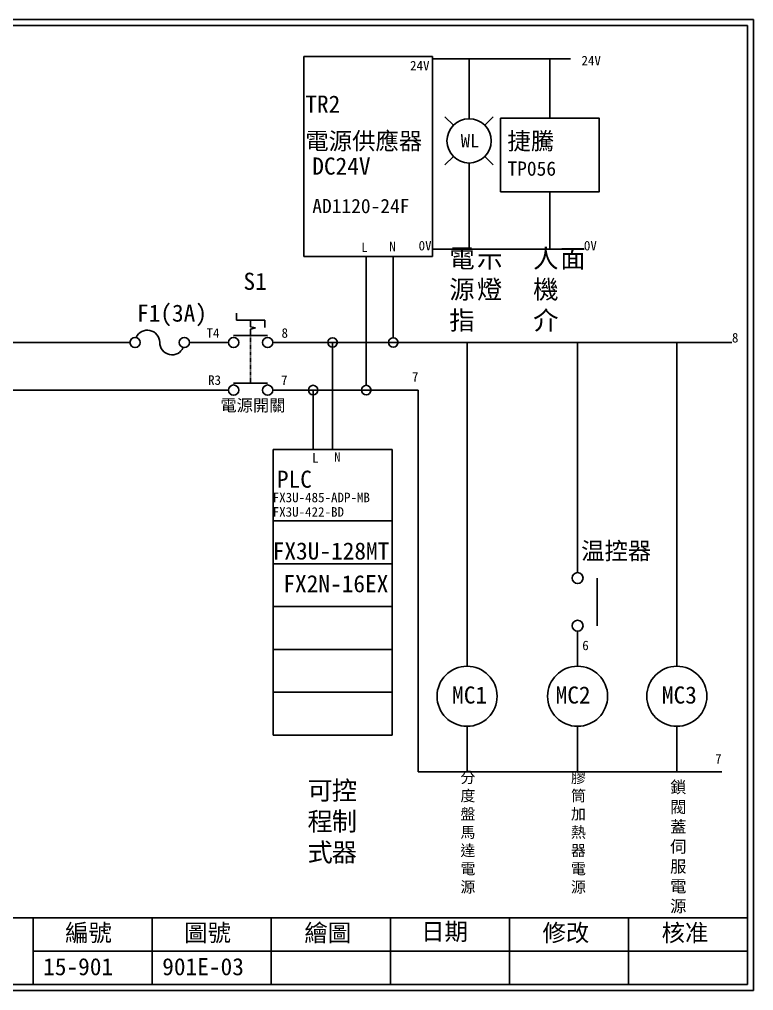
# Model space of a CAD drawing. Extents: x 10 to 297, y 3 to 207.
# Drawn here: x 142.9 to 297, y 3 to 207 of the extents above; entities that cross this region are included whole.
import ezdxf
from ezdxf.enums import TextEntityAlignment as Align

# ---------------------------------------------------------------- set-up
doc = ezdxf.new("R2010")
doc.units = 0
doc.linetypes.add('DASHED', pattern=[0.2, 0.1, -0.1])
doc.layers.get('0').update_dxf_attribs({"linetype": 'CONTINUOUS'})
for name, color, linetype in [('7', 7, 'CONTINUOUS'), ('圖框層', 7, 'CONTINUOUS'), ('標尺寸層', 3, 'CONTINUOUS')]:
    doc.layers.add(name, color=color, linetype=linetype)
doc.styles.add('CNS', font='romanc.shx', dxfattribs={"bigfont": 'chineset.shx'})
doc.styles.add('STSL', font='kaiu.ttf')

# ---------------------------------------------------------------- blocks, each defined once
blk = doc.blocks.new('FUSE')
at = {"color": 7}
for p, q in [((0, 0), (2.14, 0)), ((14.64, 0), (16.78, 0))]:
    blk.add_line(p, q, dxfattribs=at)
for centre in [(3.21, 0), (13.56, 0)]:
    blk.add_circle(centre, 1.07)
for centre, start, end in [((5.8, 0), 0, 156.116), ((10.98, 0), 180, 336.116)]:
    blk.add_arc(centre, 2.59, start, end, dxfattribs=at)

msp = doc.modelspace()

# ---------------------------------------------------------------- linework, layer by layer
for p, q in [((229.58, 199.2), (202.58, 199.2)), ((202.58, 199.2), (202.58, 157.2)), ((229.58, 157.2), (229.58, 199.2)), ((258.55, 198.67), (229.58, 198.67)), ((237.27, 189.99), (237.27, 198.67)), ((237.27, 186.09), (237.27, 189.99)), ((233.99, 184.73), (232.22, 186.5)), ((240.55, 184.73), (242.32, 186.5)), ((233.99, 178.17), (232.22, 176.4)), ((240.55, 178.17), (242.32, 176.4)), ((237.27, 176.81), (237.27, 172.86)), ((237.27, 172.86), (237.27, 158.72)), ((202.58, 157.2), (225.58, 157.2)), ((215.69, 157.2), (215.69, 130.12)), ((221.36, 157.2), (221.36, 140.12)), ((225.58, 157.2), (229.58, 157.2)), ((258.55, 158.72), (229.58, 158.72)), ((188.42, 143.77), (188.42, 145.27)), ((191.42, 143.77), (188.42, 143.77)), ((191.42, 143.77), (194.42, 143.77)), ((194.42, 143.77), (194.42, 142.27)), ((192.42, 142.16), (191.42, 142.43)), ((192.42, 142.16), (191.42, 141.89)), ((163.94, 139.12), (22.17, 139.12)), ((178.57, 139.12), (186.78, 139.12)), ((180.71, 139.12), (186.78, 139.12)), ((196.06, 139.12), (292.46, 139.12)), ((208.62, 116.64), (208.62, 139.12)), ((236.85, 71.11), (236.85, 139.12)), ((260.06, 90.78), (260.06, 139.12)), ((280.89, 71.11), (280.89, 139.12)), ((186.78, 129.12), (22.17, 129.12)), ((196.06, 129.12), (226.57, 129.12)), ((196.12, 116.64), (221.12, 116.64)), ((196.12, 101.64), (196.12, 116.64)), ((221.12, 116.64), (221.12, 101.64)), ((221.12, 101.64), (196.12, 101.64)), ((196.12, 101.64), (196.12, 92.64)), ((221.12, 92.64), (221.12, 101.64)), ((196.12, 92.64), (221.12, 92.64)), ((196.12, 92.64), (196.12, 83.64)), ((221.12, 83.64), (221.12, 92.64)), ((264.2, 89.63), (264.2, 79.63)), ((196.12, 83.64), (221.12, 83.64)), ((196.12, 83.64), (196.12, 74.64)), ((221.12, 74.64), (221.12, 83.64)), ((260.06, 71.11), (260.06, 78.48)), ((196.12, 74.64), (221.12, 74.64)), ((196.12, 74.64), (196.12, 65.64)), ((221.12, 65.64), (221.12, 74.64)), ((196.12, 65.64), (221.12, 65.64)), ((196.12, 65.64), (196.12, 56.64)), ((221.12, 56.64), (221.12, 65.64)), ((236.85, 58.51), (236.85, 48.91)), ((260.06, 58.51), (260.06, 48.91)), ((280.89, 58.51), (280.89, 48.91)), ((196.12, 56.64), (221.12, 56.64))]:
    msp.add_line(p, q)
for centre, radius in [((237.27, 181.45), 4.64), ((221.36, 139.12), 1), ((215.69, 129.12), 1), ((236.85, 64.81), 6.3), ((260.06, 64.81), 6.3), ((280.89, 64.81), 6.3)]:
    msp.add_circle(centre, radius)
at = {"layer": '7'}
for p, q in [((191.42, 142.43), (191.42, 143.77)), ((191.42, 140.55), (191.42, 141.89)), ((187.85, 140.55), (194.99, 140.55)), ((187.85, 130.55), (194.99, 130.55))]:
    msp.add_line(p, q, dxfattribs=at)
at = {"layer": '7', "linetype": 'DASHED'}
msp.add_line((191.42, 130.55), (191.42, 140.55), dxfattribs=at)
at = {"layer": '7'}
for centre in [(187.85, 139.12), (194.99, 139.12), (187.85, 129.12), (194.99, 129.12)]:
    msp.add_circle(centre, 1.07, dxfattribs=at)
at = {"layer": '圖框層', "color": 7}
for p, q in [((297, 206.97), (10, 206.97)), ((297, 3), (297, 206.97)), ((295.75, 205.72), (11.25, 205.72)), ((295.75, 4.25), (295.75, 205.72)), ((11.25, 18.25), (295.75, 18.25)), ((145.75, 4.25), (145.75, 18.25)), ((170.75, 4.25), (170.75, 18.25)), ((195.75, 4.25), (195.75, 18.25)), ((220.75, 4.25), (220.75, 18.25)), ((245.75, 4.25), (245.75, 18.25)), ((270.75, 4.25), (270.75, 18.25)), ((145.75, 11.25), (295.75, 11.25)), ((11.25, 4.25), (295.75, 4.25)), ((10, 3), (297, 3))]:
    msp.add_line(p, q, dxfattribs=at)
at = {"layer": '標尺寸層', "color": 7}
for p, q in [((254.25, 186.2), (254.25, 198.67)), ((254.25, 170.76), (254.25, 158.72)), ((204.54, 129.15), (204.54, 116.64)), ((226.57, 129.12), (226.57, 48.91)), ((290.33, 48.91), (226.57, 48.91))]:
    msp.add_line(p, q, dxfattribs=at)
msp.add_lwpolyline([(243.9, 186.2), (264.6, 186.2), (264.6, 170.76), (243.9, 170.76)], close=True, dxfattribs=at)
for centre, radius in [((208.62, 139.12), 1), ((204.54, 129.12), 1), ((260.06, 89.63), 1.15), ((260.06, 79.63), 1.15)]:
    msp.add_circle(centre, radius, dxfattribs=at)

# ---------------------------------------------------------------- block references
at = {"color": 7}
msp.add_blockref('FUSE', (163.94, 139.12), dxfattribs=at)

# ---------------------------------------------------------------- texts
msp.add_text('WL', height=2.856, dxfattribs=at).set_placement((237.47, 181.5), align=Align.MIDDLE_CENTER)
at = {"layer": '圖框層', "color": 4, "style": 'STSL'}
for s, height, p in [('24V', 2, (224.89, 196.26)), ('24V', 2, (260.87, 197.32)), ('TR2', 3.6, (202.89, 187.39)), ('電源供應器', 3.6, (202.89, 179.63)), ('捷騰', 3.6, (245.33, 179.63)), ('DC24V', 3.6, (204.35, 174.37)), ('TP056', 3, (245.33, 174.14)), ('AD1120-24F', 3, (204.36, 166.28)), ('L', 2, (214.65, 158.11)), ('N', 2, (220.52, 158.26)), ('0V', 2, (226.68, 158.46)), ('0V', 2, (261.38, 158.46)), ('S1', 3.6, (189.91, 150.17)), ('F1(3A)', 3.6, (167.56, 143.49)), ('T4', 2, (182.15, 140.11)), ('8', 2, (197.9, 140.11)), ('8', 2, (292.46, 139.12)), ('7', 2, (225.29, 130.9)), ('R3', 2, (182.48, 130.22)), ('7', 2, (197.81, 130.22)), ('L', 2, (204.31, 113.88)), ('N', 2, (208.95, 114.06)), ('PLC', 3.6, (196.93, 108.6)), ('FX3U-485-ADP-MB', 2, (196.05, 105.57)), ('FX3U-422-BD', 2, (196.05, 102.53)), ('FX3U-128MT', 3.6, (196.05, 93.53)), ('温控器', 3.6, (260.8, 93.56)), ('FX2N-16EX', 3.6, (198.29, 86.66)), ('6', 2, (261.04, 74.5)), ('MC1', 3.6, (233.71, 63.28)), ('MC2', 3.6, (255.44, 63.28)), ('MC3', 3.6, (277.75, 63.28)), ('7', 2, (288.93, 50.69)), ('編號', 3.6, (152.47, 13.34)), ('圖號', 3.6, (177.47, 13.34)), ('繪圖', 3.6, (202.69, 13.34)), ('日期', 3.6, (227.22, 13.59)), ('修改', 3.6, (252.69, 13.34)), ('核准', 3.6, (277.69, 13.34)), ('15-901', 3.6, (147.86, 6.22)), ('901E-03', 3.6, (172.86, 6.22))]:
    msp.add_text(s, height=height, dxfattribs=at).set_placement(p)
at = {"layer": '標尺寸層', "color": 7, "attachment_point": 1, "style": 'CNS'}
for s, insert, char_height, width in [('{\\fDFKai-SB|b0|i0|c136|p65;人機介}', (250.74, 158.72), 3.9, 4.1392), ('{\\fDFKai-SB|b0|i0|c136|p65;電\\P源指}', (233.13, 158.72), 3.9, 4.1392), ('{\\fDFKai-SB|b0|i0|c136|p65;示燈}', (238.94, 158.72), 3.9, 4.1392), ('{\\fDFKai-SB|b0|i0|c136|p65;面}', (256.41, 158.72), 3.9, 4.1392), ('{\\fDFKai-SB|b0|i0|c136|p65;電源開關}', (185.07, 127.16), 2.5, 14.0847), ('{\\fDFKai-SB|b0|i0|c136|p65;分\\P度\\P盤\\P馬達電源}', (235.46, 48.91), 2.3, 5.4243), ('{\\fDFKai-SB|b0|i0|c136|p65;膠筒加熱器電源}', (258.66, 48.91), 2.3, 5.4243), ('{\\fDFKai-SB|b0|i0|c136|p65;可程式}', (203.35, 46.99), 3.9, 5.4243), ('{\\fDFKai-SB|b0|i0|c136|p65;控制器}', (208.44, 46.99), 3.9, 5.4243), ('{\\fDFKai-SB|b0|i0|c136|p65;鎖閥蓋伺服電源}', (279.49, 46.99), 2.5, 5.4243)]:
    msp.add_mtext(s, dxfattribs=dict(at, insert=insert, char_height=char_height, width=width))

doc.saveas('drawing.dxf')
